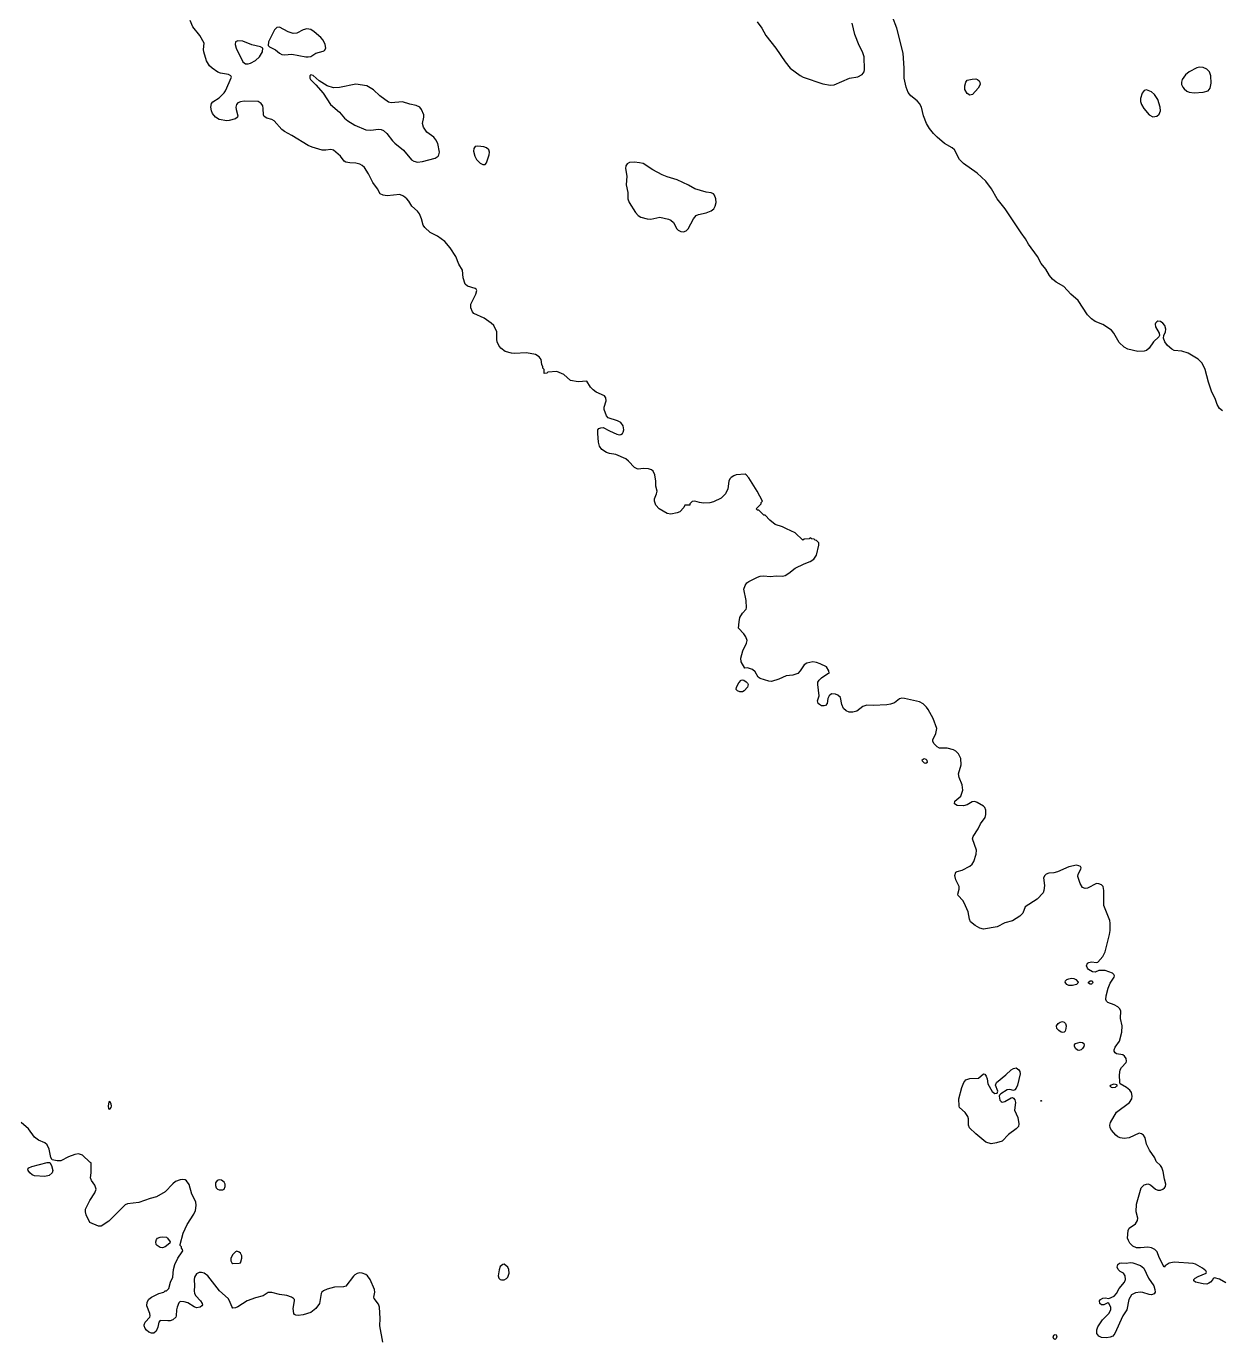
# Model space of a CAD drawing. Extents: x 474277 to 475042, y 254928 to 255625.
# Drawn here: x 474868.4 to 474941.3, y 255167.3 to 255247.6 of the extents above; entities that cross this region are included whole.
import ezdxf

# ---------------------------------------------------------------- set-up
doc = ezdxf.new("R2010")
doc.units = 0
doc.header["$MEASUREMENT"] = 0
doc.layers.add('BaseMapV2_DTM_export_MonNov09090547073261 — entities', color=1, linetype='CONTINUOUS')

msp = doc.modelspace()

# ---------------------------------------------------------------- linework, layer by layer
at = {"layer": 'BaseMapV2_DTM_export_MonNov09090547073261 — entities', "color": 15, "linetype": 'Continuous', "true_color": 0xb7484b}
for points in [[(474941.643, 255170.854, 85.25), (474941.26, 255171.06, 85.25), (474940.953, 255171.158, 85.25), (474940.876, 255171.119, 85.25), (474940.847, 255171.046, 85.25), (474940.707, 255170.892, 85.25), (474940.614, 255170.816, 85.25), (474940.493, 255170.773, 85.25), (474940.263, 255170.782, 85.25), (474939.803, 255170.877, 85.25), (474939.693, 255170.969, 85.25), (474939.703, 255171.046, 85.25), (474939.768, 255171.122, 85.25), (474939.956, 255171.236, 85.25), (474940.458, 255171.429, 85.25), (474940.475, 255171.506, 85.25), (474940.427, 255171.582, 85.25), (474940.225, 255171.736, 85.25), (474939.803, 255171.983, 85.25), (474939.649, 255172.032, 85.25), (474938.499, 255172.099, 85.25), (474938.188, 255172.042, 85.25), (474937.937, 255171.889, 85.25), (474937.886, 255171.808, 85.25), (474937.579, 255172.401, 85.25), (474937.446, 255172.733, 85.25), (474937.305, 255172.886, 85.25), (474937.119, 255172.976, 85.25), (474936.889, 255173.024, 85.25), (474936.429, 255172.975, 85.25), (474936.199, 255172.987, 85.25), (474935.969, 255173.086, 85.25), (474935.79, 255173.269, 85.25), (474935.695, 255173.423, 85.25), (474935.647, 255173.576, 85.25), (474935.678, 255174.036, 85.25), (474935.754, 255174.189, 85.25), (474936.122, 255174.457, 85.25), (474936.25, 255174.649, 85.25), (474936.266, 255174.803, 85.25), (474936.18, 255175.186, 85.25), (474936.191, 255175.646, 85.25), (474936.469, 255176.643, 85.25), (474936.659, 255176.835, 85.25), (474936.889, 255176.9, 85.25), (474937.042, 255176.842, 85.25), (474937.349, 255176.562, 85.25), (474937.502, 255176.505, 85.25), (474937.656, 255176.509, 85.25), (474937.806, 255176.566, 85.25), (474937.899, 255176.643, 85.25), (474937.955, 255176.72, 85.25), (474937.982, 255176.873, 85.25), (474937.898, 255177.18, 85.25), (474937.824, 255177.64, 85.25), (474937.732, 255177.892, 85.25), (474937.656, 255178.012, 85.25), (474937.397, 255178.253, 85.25), (474937.304, 255178.483, 85.25), (474936.983, 255178.943, 85.25), (474936.812, 255179.315, 85.25), (474936.722, 255179.71, 85.25), (474936.618, 255179.863, 85.25), (474936.506, 255179.95, 85.25), (474936.352, 255179.982, 85.25), (474935.739, 255179.708, 85.25), (474935.432, 255179.672, 85.25), (474935.202, 255179.703, 85.25), (474935.049, 255179.771, 85.25), (474934.931, 255179.863, 85.25), (474934.665, 255180.168, 85.25), (474934.586, 255180.323, 85.25), (474934.574, 255180.477, 85.25), (474934.605, 255180.63, 85.25), (474934.972, 255181.263, 85.25), (474935.757, 255181.857, 85.25), (474935.906, 255182.087, 85.25), (474935.933, 255182.24, 85.25), (474935.879, 255182.47, 85.25), (474935.779, 255182.624, 85.25), (474935.59, 255182.777, 85.25), (474935.199, 255183.007, 85.25), (474935.168, 255183.084, 85.25), (474935.159, 255183.544, 85.25), (474935.202, 255183.851, 85.25), (474935.28, 255184.004, 85.25), (474935.557, 255184.311, 85.25), (474935.583, 255184.387, 85.25), (474935.554, 255184.541, 85.25), (474935.452, 255184.694, 85.25), (474935.355, 255184.768, 85.25), (474934.972, 255184.833, 85.25), (474934.895, 255184.893, 85.25), (474934.838, 255185.001, 85.25), (474934.829, 255185.077, 85.25), (474934.887, 255185.231, 85.25), (474935.163, 255185.614, 85.25), (474935.307, 255186.151, 85.25), (474935.315, 255186.534, 85.25), (474935.207, 255186.994, 85.25), (474935.232, 255187.454, 85.25), (474935.149, 255187.608, 85.25), (474935.049, 255187.698, 85.25), (474934.819, 255187.835, 85.25), (474934.435, 255187.961, 85.25), (474934.359, 255188.043, 85.25), (474934.322, 255188.144, 85.25), (474934.332, 255188.374, 85.25), (474934.458, 255188.835, 85.25), (474934.587, 255189.141, 85.25), (474934.827, 255189.525, 85.25), (474934.844, 255189.601, 85.25), (474934.814, 255189.678, 85.25), (474934.725, 255189.755, 85.25), (474934.282, 255189.932, 85.25), (474933.899, 255189.926, 85.25), (474933.669, 255189.813, 85.25), (474933.515, 255189.842, 85.25), (474933.261, 255189.985, 85.25), (474933.196, 255190.061, 85.25), (474933.147, 255190.215, 85.25), (474933.201, 255190.368, 85.25), (474933.285, 255190.421, 85.25), (474933.439, 255190.444, 85.25), (474933.745, 255190.408, 85.25), (474933.822, 255190.433, 85.25), (474934.129, 255190.78, 85.25), (474934.282, 255191.072, 85.25), (474934.553, 255192.132, 85.25), (474934.586, 255192.362, 85.25), (474934.59, 255192.822, 85.25), (474934.557, 255192.975, 85.25), (474934.199, 255193.895, 85.25), (474934.193, 255194.815, 85.25), (474934.165, 255195.045, 85.25), (474934.052, 255195.166, 85.25), (474933.899, 255195.228, 85.25), (474933.745, 255195.247, 85.25), (474933.209, 255194.961, 85.25), (474933.055, 255194.942, 85.25), (474932.902, 255194.997, 85.25), (474932.749, 255195.235, 85.25), (474932.604, 255195.659, 85.25), (474932.621, 255195.812, 85.25), (474932.798, 255196.119, 85.25), (474932.812, 255196.195, 85.25), (474932.777, 255196.272, 85.25), (474932.672, 255196.327, 85.25), (474932.518, 255196.35, 85.25), (474932.058, 255196.257, 85.25), (474931.368, 255195.941, 85.25), (474931.138, 255195.883, 85.25), (474930.832, 255195.866, 85.25), (474930.678, 255195.812, 85.25), (474930.585, 255195.735, 85.25), (474930.521, 255195.582, 85.25), (474930.576, 255195.122, 85.25), (474930.54, 255194.815, 85.25), (474930.49, 255194.662, 85.25), (474930.134, 255194.279, 85.25), (474929.401, 255193.818, 85.25), (474929.248, 255193.435, 85.25), (474929.068, 255193.239, 85.25), (474928.608, 255192.963, 85.25), (474928.148, 255192.838, 85.25), (474927.683, 255192.592, 85.25), (474926.844, 255192.451, 85.25), (474926.614, 255192.512, 85.25), (474926.33, 255192.668, 85.25), (474926.047, 255192.898, 85.25), (474925.983, 255193.052, 85.25), (474925.901, 255193.512, 85.25), (474925.671, 255194.048, 85.25), (474925.574, 255194.202, 85.25), (474925.299, 255194.509, 85.25), (474925.285, 255194.585, 85.25), (474925.36, 255194.892, 85.25), (474925.363, 255195.045, 85.25), (474925.158, 255195.458, 85.25), (474925.093, 255195.735, 85.25), (474925.158, 255195.924, 85.25), (474925.234, 255195.974, 85.25), (474925.541, 255196.053, 85.25), (474926.001, 255196.296, 85.25), (474926.154, 255196.425, 85.25), (474926.257, 255196.579, 85.25), (474926.396, 255197.039, 85.25), (474926.411, 255197.269, 85.25), (474926.164, 255197.959, 85.25), (474926.224, 255198.112, 85.25), (474926.51, 255198.572, 85.25), (474926.664, 255198.879, 85.25), (474926.94, 255199.262, 85.25), (474926.998, 255199.457, 85.25), (474926.992, 255199.723, 85.25), (474926.924, 255199.876, 85.25), (474926.844, 255199.955, 85.25), (474926.461, 255200.193, 85.25), (474926.308, 255200.254, 85.25), (474926.154, 255200.23, 85.25), (474925.848, 255200.035, 85.25), (474925.618, 255199.978, 85.25), (474925.234, 255199.998, 85.25), (474925.084, 255200.106, 85.25), (474925.089, 255200.259, 85.25), (474925.464, 255200.575, 85.25), (474925.574, 255200.949, 85.25), (474925.546, 255201.256, 85.25), (474925.362, 255201.716, 85.25), (474925.312, 255201.946, 85.25), (474925.482, 255202.483, 85.25), (474925.458, 255202.866, 85.25), (474925.311, 255203.157, 85.25), (474925.158, 255203.312, 85.25), (474925.017, 255203.403, 85.25), (474924.621, 255203.503, 85.25), (474924.161, 255203.512, 85.25), (474924.007, 255203.586, 85.25), (474923.817, 255203.786, 85.25), (474923.747, 255203.94, 85.25), (474923.75, 255204.016, 85.25), (474923.939, 255204.4, 85.25), (474923.995, 255204.706, 85.25), (474923.77, 255205.32, 85.25), (474923.473, 255205.857, 85.25), (474923.358, 255206.01, 85.25), (474923.164, 255206.203, 85.25), (474922.934, 255206.342, 85.25), (474922.014, 255206.548, 85.25), (474921.86, 255206.556, 85.25), (474921.707, 255206.511, 85.25), (474921.4, 255206.283, 85.25), (474921.17, 255206.186, 85.25), (474920.94, 255206.142, 85.25), (474920.097, 255206.108, 85.25), (474919.714, 255206.139, 85.25), (474919.484, 255206.049, 85.25), (474919.1, 255205.759, 85.25), (474918.87, 255205.698, 85.25), (474918.64, 255205.712, 85.25), (474918.461, 255205.78, 85.25), (474918.296, 255205.933, 85.25), (474918.181, 255206.163, 85.25), (474918.103, 255206.594, 85.25), (474917.95, 255206.746, 85.25), (474917.797, 255206.812, 85.25), (474917.567, 255206.833, 85.25), (474917.423, 255206.7, 85.25), (474917.345, 255206.547, 85.25), (474917.305, 255206.24, 85.25), (474917.183, 255206.116, 85.25), (474917.107, 255206.081, 85.25), (474916.953, 255206.082, 85.25), (474916.817, 255206.163, 85.25), (474916.755, 255206.24, 85.25), (474916.695, 255206.393, 85.25), (474916.796, 255206.7, 85.25), (474916.719, 255207.39, 85.25), (474916.734, 255207.543, 85.25), (474916.8, 255207.655, 85.25), (474916.953, 255207.794, 85.25), (474917.337, 255208.057, 85.25), (474917.41, 255208.08, 85.25), (474917.394, 255208.234, 85.25), (474917.249, 255208.464, 85.25), (474916.877, 255208.663, 85.25), (474916.646, 255208.74, 85.25), (474916.416, 255208.77, 85.25), (474916.043, 255208.694, 85.25), (474915.88, 255208.59, 85.25), (474915.65, 255208.223, 85.25), (474915.496, 255208.069, 85.25), (474915.19, 255207.965, 85.25), (474914.795, 255207.927, 85.25), (474914.346, 255207.715, 85.25), (474913.886, 255207.585, 85.25), (474913.733, 255207.596, 85.25), (474913.196, 255207.763, 85.25), (474913.087, 255207.85, 85.25), (474912.889, 255208.173, 85.25), (474912.736, 255208.301, 85.25), (474912.429, 255208.409, 85.25), (474912.272, 255208.387, 85.25), (474912.044, 255208.77, 85.25), (474912.02, 255209, 85.25), (474912.15, 255209.46, 85.25), (474912.372, 255209.92, 85.25), (474912.408, 255210.074, 85.25), (474912.325, 255210.304, 85.25), (474912.199, 255210.493, 85.25), (474911.888, 255210.841, 85.25), (474911.914, 255211.224, 85.25), (474911.969, 255211.48, 85.25), (474912.121, 255211.761, 85.25), (474912.348, 255211.991, 85.25), (474912.365, 255212.067, 85.25), (474912.354, 255212.527, 85.25), (474912.212, 255213.218, 85.25), (474912.285, 255213.448, 85.25), (474912.397, 255213.601, 85.25), (474912.506, 255213.687, 85.25), (474913.043, 255213.96, 85.25), (474913.196, 255214.011, 85.25), (474913.426, 255214.028, 85.25), (474913.809, 255213.992, 85.25), (474914.193, 255214.036, 85.25), (474914.576, 255214.011, 85.25), (474914.73, 255214.045, 85.25), (474914.96, 255214.187, 85.25), (474915.343, 255214.5, 85.25), (474915.88, 255214.767, 85.25), (474916.263, 255214.914, 85.25), (474916.471, 255215.058, 85.25), (474916.653, 255215.288, 85.25), (474916.789, 255215.901, 85.25), (474916.792, 255216.055, 85.25), (474916.646, 255216.2, 85.25), (474916.57, 255216.205, 85.25), (474916.493, 255216.28, 85.25), (474916.332, 255216.285, 85.25), (474916.263, 255216.353, 85.25), (474916.194, 255216.285, 85.25), (474915.88, 255216.277, 85.25), (474915.803, 255216.206, 85.25), (474915.339, 255216.668, 85.25), (474914.806, 255216.896, 85.25), (474914.576, 255217.032, 85.25), (474914.116, 255217.174, 85.25), (474913.79, 255217.435, 85.25), (474913.503, 255217.733, 85.25), (474913.426, 255217.738, 85.25), (474913.119, 255218.044, 85.25), (474913.038, 255218.048, 85.25), (474912.966, 255218.133, 85.25), (474913.265, 255218.432, 85.25), (474913.27, 255218.508, 85.25), (474913.345, 255218.585, 85.25), (474913.014, 255219.198, 85.25), (474912.506, 255220.008, 85.25), (474912.353, 255220.211, 85.25), (474912.276, 255220.244, 85.25), (474911.739, 255220.208, 85.25), (474911.586, 255220.149, 85.25), (474911.427, 255220.042, 85.25), (474911.354, 255219.965, 85.25), (474911.279, 255219.813, 85.25), (474911.22, 255219.352, 85.25), (474911.091, 255219.045, 85.25), (474910.819, 255218.772, 85.25), (474910.359, 255218.552, 85.25), (474910.129, 255218.49, 85.25), (474909.746, 255218.479, 85.25), (474909.495, 255218.508, 85.25), (474909.209, 255218.584, 85.25), (474909.056, 255218.58, 85.25), (474908.91, 255218.432, 85.25), (474908.902, 255218.35, 85.25), (474908.595, 255218.347, 85.25), (474908.538, 255218.201, 85.25), (474908.289, 255217.946, 85.25), (474908.135, 255217.876, 85.25), (474907.752, 255217.8, 85.25), (474907.522, 255217.832, 85.25), (474907.033, 255218.125, 85.25), (474906.826, 255218.355, 85.25), (474906.738, 255218.585, 85.25), (474906.75, 255218.738, 85.25), (474906.877, 255219.045, 85.25), (474906.901, 255219.198, 85.25), (474906.832, 255219.505, 85.25), (474906.826, 255219.812, 85.25), (474906.762, 255220.195, 85.25), (474906.669, 255220.425, 85.25), (474906.571, 255220.502, 85.25), (474906.372, 255220.559, 85.25), (474906.065, 255220.586, 85.25), (474905.758, 255220.544, 85.25), (474905.682, 255220.559, 85.25), (474905.528, 255220.655, 85.25), (474905.161, 255221.039, 85.25), (474904.992, 255221.172, 85.25), (474904.378, 255221.437, 85.25), (474903.995, 255221.508, 85.25), (474903.82, 255221.575, 85.25), (474903.535, 255221.749, 85.25), (474903.382, 255221.959, 85.25), (474903.315, 255222.189, 85.25), (474903.274, 255222.725, 85.25), (474903.294, 255222.955, 85.25), (474903.352, 255223.032, 85.25), (474903.458, 255223.076, 85.25), (474903.612, 255223.086, 85.25), (474904.002, 255222.879, 85.25), (474904.455, 255222.681, 85.25), (474904.608, 255222.645, 85.25), (474904.685, 255222.656, 85.25), (474904.784, 255222.725, 85.25), (474904.838, 255222.809, 85.25), (474904.873, 255222.955, 85.25), (474904.834, 255223.185, 85.25), (474904.685, 255223.388, 85.25), (474904.477, 255223.492, 85.25), (474903.918, 255223.679, 85.25), (474903.809, 255223.799, 85.25), (474903.67, 255224.182, 85.25), (474903.68, 255224.336, 85.25), (474903.784, 255224.719, 85.25), (474903.765, 255224.897, 85.25), (474903.689, 255225.026, 85.25), (474903.19, 255225.256, 85.25), (474902.998, 255225.396, 85.25), (474902.843, 255225.562, 85.25), (474902.615, 255225.927, 85.25), (474902.078, 255225.884, 85.25), (474901.618, 255225.96, 85.25), (474901.202, 255226.329, 85.25), (474900.775, 255226.505, 85.25), (474900.238, 255226.475, 85.25), (474900.161, 255226.403, 85.25), (474900.008, 255226.401, 85.25), (474900.003, 255226.636, 85.25), (474899.931, 255226.708, 85.25), (474899.928, 255226.789, 85.25), (474899.853, 255226.943, 85.25), (474899.812, 255227.249, 85.25), (474899.698, 255227.403, 85.25), (474899.469, 255227.556, 85.25), (474898.934, 255227.653, 85.25), (474898.168, 255227.621, 85.25), (474898.014, 255227.639, 85.25), (474897.631, 255227.729, 85.25), (474897.352, 255227.939, 85.25), (474897.232, 255228.093, 85.25), (474897.136, 255228.323, 85.25), (474897.11, 255228.476, 85.25), (474897.111, 255228.936, 85.25), (474896.923, 255229.32, 85.25), (474896.775, 255229.473, 85.25), (474896.344, 255229.78, 85.25), (474895.714, 255230.066, 85.25), (474895.619, 255230.163, 85.25), (474895.532, 255230.393, 85.25), (474895.522, 255230.623, 85.25), (474895.825, 255231.236, 85.25), (474895.89, 255231.466, 85.25), (474895.857, 255231.543, 85.25), (474895.791, 255231.59, 85.25), (474895.331, 255231.726, 85.25), (474895.174, 255231.85, 85.25), (474895.048, 255232.233, 85.25), (474895.022, 255232.693, 85.25), (474894.795, 255233.077, 85.25), (474894.615, 255233.537, 85.25), (474894.263, 255234.073, 85.25), (474893.93, 255234.457, 85.25), (474893.49, 255234.781, 85.25), (474893.048, 255234.994, 85.25), (474892.724, 255235.306, 85.25), (474892.622, 255235.454, 85.25), (474892.518, 255235.837, 85.25), (474892.389, 255236.144, 85.25), (474892.27, 255236.297, 85.25), (474891.913, 255236.604, 85.25), (474891.744, 255236.91, 85.25), (474891.619, 255237.064, 85.25), (474891.42, 255237.22, 85.25), (474891.19, 255237.322, 85.25), (474890.423, 255237.253, 85.25), (474890.171, 255237.294, 85.25), (474889.991, 255237.371, 85.25), (474889.818, 255237.677, 85.25), (474889.534, 255238.061, 85.25), (474889.268, 255238.597, 85.25), (474889.021, 255238.981, 85.25), (474888.89, 255239.106, 85.25), (474888.736, 255239.178, 85.25), (474888.506, 255239.232, 85.25), (474888.123, 255239.25, 85.25), (474887.893, 255239.3, 85.25), (474887.786, 255239.364, 85.25), (474887.554, 255239.671, 85.25), (474887.126, 255240.037, 85.25), (474886.973, 255240.069, 85.25), (474886.666, 255240.028, 85.25), (474886.436, 255240.036, 85.25), (474885.823, 255240.206, 85.25), (474885.593, 255240.312, 85.25), (474884.596, 255240.928, 85.25), (474884.136, 255241.163, 85.25), (474883.982, 255241.292, 85.25), (474883.506, 255241.818, 85.25), (474883.369, 255241.903, 85.25), (474883.062, 255241.985, 85.25), (474882.909, 255242.094, 85.25), (474882.865, 255242.201, 85.25), (474882.846, 255242.585, 85.25), (474882.809, 255242.738, 85.25), (474882.71, 255242.891, 85.25), (474882.526, 255243.008, 85.25), (474881.682, 255243.025, 85.25), (474881.452, 255242.989, 85.25), (474881.299, 255242.916, 85.25), (474881.217, 255242.815, 85.25), (474881.178, 255242.661, 85.25), (474881.187, 255242.508, 85.25), (474881.283, 255242.124, 85.25), (474881.272, 255242.048, 85.25), (474881.145, 255241.951, 85.25), (474880.762, 255241.835, 85.25), (474880.609, 255241.82, 85.25), (474880.149, 255241.911, 85.25), (474879.919, 255242.05, 85.25), (474879.745, 255242.278, 85.25), (474879.675, 255242.431, 85.25), (474879.647, 255242.661, 85.25), (474879.689, 255242.876, 85.25), (474879.765, 255242.984, 85.25), (474880.149, 255243.232, 85.25), (474880.455, 255243.535, 85.25), (474880.535, 255243.658, 85.25), (474880.898, 255244.501, 85.25), (474880.871, 255244.578, 85.25), (474880.73, 255244.655, 85.25), (474880.225, 255244.742, 85.25), (474880.072, 255244.805, 85.25), (474879.72, 255245.038, 85.25), (474879.557, 255245.192, 85.25), (474879.367, 255245.498, 85.25), (474879.217, 255246.035, 85.25), (474879.199, 255246.188, 85.25), (474879.236, 255246.572, 85.25), (474878.976, 255247.032, 85.25), (474878.544, 255247.568, 85.25), (474878.385, 255247.947, 85.25)], [(474885.746, 255245.756, 85.25), (474886.053, 255245.948, 85.25), (474886.513, 255246.071, 85.25), (474886.589, 255246.116, 85.25), (474886.662, 255246.265, 85.25), (474886.627, 255246.495, 85.25), (474886.513, 255246.745, 85.25), (474886.359, 255246.917, 85.25), (474885.958, 255247.262, 85.25), (474885.746, 255247.394, 85.25), (474885.516, 255247.438, 85.25), (474885.286, 255247.389, 85.25), (474884.903, 255247.183, 85.25), (474884.673, 255247.153, 85.25), (474884.362, 255247.262, 85.25), (474883.829, 255247.554, 85.25), (474883.676, 255247.521, 85.25), (474883.522, 255247.383, 85.25), (474883.165, 255246.648, 85.25), (474883.143, 255246.418, 85.25), (474883.22, 255246.342, 85.25), (474883.599, 255246.154, 85.25), (474883.829, 255245.968, 85.25), (474883.988, 255245.882, 85.25), (474884.136, 255245.858, 85.25), (474884.596, 255245.895, 85.25), (474885.439, 255245.744, 85.25), (474885.593, 255245.73, 85.25), (474885.746, 255245.756, 85.25)], [(474913.017, 255247.875, 85.25), (474913.313, 255247.492, 85.25), (474913.551, 255247.032, 85.25), (474914.157, 255246.265, 85.25), (474914.73, 255245.432, 85.25), (474915.036, 255245.048, 85.25), (474915.65, 255244.59, 85.25), (474915.82, 255244.501, 85.25), (474917.03, 255244.091, 85.25), (474917.49, 255244.004, 85.25), (474917.72, 255244.023, 85.25)], [(474917.72, 255244.023, 85.25), (474918.661, 255244.425, 85.25), (474919.177, 255244.516, 85.25), (474919.441, 255244.655, 85.25), (474919.546, 255244.808, 85.25), (474919.577, 255244.961, 85.25), (474919.55, 255245.728, 85.25), (474919.457, 255246.035, 85.25), (474919.247, 255246.418, 85.25), (474918.986, 255247.108, 85.25), (474918.822, 255247.799, 85.25)], [(474941.442, 255224.106, 85.5), (474941.26, 255224.254, 85.5), (474941.119, 255224.489, 85.5), (474940.99, 255224.872, 85.5), (474940.802, 255225.256, 85.5), (474940.595, 255225.869, 85.5), (474940.388, 255226.636, 85.5), (474940.21, 255227.019, 85.5), (474939.956, 255227.267, 85.5), (474939.343, 255227.636, 85.5), (474938.959, 255227.748, 85.5), (474938.499, 255227.801, 85.5), (474938.346, 255227.876, 85.5), (474938.092, 255228.093, 85.5), (474937.925, 255228.323, 85.5), (474937.84, 255228.553, 85.5), (474937.857, 255228.706, 85.5), (474937.959, 255228.936, 85.5), (474937.982, 255229.09, 85.5), (474937.929, 255229.32, 85.5), (474937.809, 255229.474, 85.5), (474937.656, 255229.563, 85.5), (474937.502, 255229.582, 85.5), (474937.426, 255229.553, 85.5), (474937.363, 255229.473, 85.5), (474937.341, 255229.396, 85.5), (474937.363, 255229.243, 85.5), (474937.578, 255228.859, 85.5), (474937.607, 255228.706, 85.5), (474937.565, 255228.629, 85.5), (474937.232, 255228.323, 85.5), (474936.966, 255227.945, 85.5), (474936.812, 255227.798, 85.5), (474936.659, 255227.746, 85.5), (474936.276, 255227.738, 85.5), (474935.662, 255227.876, 85.5), (474935.432, 255228.001, 85.5), (474935.125, 255228.278, 85.5), (474934.813, 255228.859, 85.5), (474934.665, 255229.045, 85.5), (474934.129, 255229.388, 85.5), (474933.669, 255229.566, 85.5), (474933.439, 255229.737, 85.5), (474933.209, 255229.967, 85.5), (474932.624, 255230.853, 85.5), (474932.174, 255231.236, 85.5), (474931.756, 255231.696, 85.5), (474931.292, 255231.964, 85.5), (474931.057, 255232.157, 85.5), (474930.876, 255232.387, 85.5), (474930.656, 255232.77, 85.5), (474930.372, 255233.118, 85.5), (474930.15, 255233.537, 85.5), (474929.605, 255234.282, 85.5), (474929.42, 255234.61, 85.5), (474929.145, 255234.976, 85.5), (474928.165, 255236.45, 85.5), (474927.688, 255237.064, 85.5), (474927.333, 255237.677, 85.5), (474926.998, 255238.149, 85.5), (474926.461, 255238.625, 85.5), (474925.618, 255239.213, 85.5), (474925.388, 255239.472, 85.5), (474925.064, 255240.054, 85.5), (474924.928, 255240.175, 85.5), (474924.467, 255240.45, 85.5), (474924.007, 255240.824, 85.5), (474923.782, 255241.051, 85.5), (474923.538, 255241.358, 85.5), (474923.357, 255241.664, 85.5), (474923.183, 255242.124, 85.5), (474923.055, 255242.661, 85.5), (474922.943, 255242.891, 85.5), (474922.792, 255243.045, 85.5), (474922.397, 255243.344, 85.5), (474922.244, 255243.558, 85.5), (474922.122, 255243.888, 85.5), (474921.997, 255244.425, 85.5), (474922.003, 255245.038, 85.5), (474921.935, 255245.958, 85.5), (474921.553, 255247.492, 85.5), (474921.279, 255248.182, 85.5)], [(474882.066, 255245.337, 85.25), (474882.372, 255245.5, 85.25), (474882.623, 255245.728, 85.25), (474882.798, 255246.035, 85.25), (474882.824, 255246.265, 85.25), (474882.676, 255246.342, 85.25), (474882.142, 255246.458, 85.25), (474881.605, 255246.691, 85.25), (474881.299, 255246.704, 85.25), (474881.145, 255246.653, 85.25), (474881.128, 255246.495, 85.25), (474881.19, 255246.265, 85.25), (474881.605, 255245.42, 85.25), (474881.759, 255245.31, 85.25), (474881.912, 255245.299, 85.25), (474882.066, 255245.337, 85.25)], [(474892.57, 255239.343, 85.25), (474893.337, 255239.54, 85.25), (474893.524, 255239.671, 85.25), (474893.574, 255239.748, 85.25), (474893.606, 255239.901, 85.25), (474893.51, 255240.438, 85.25), (474893.391, 255240.668, 85.25), (474893.26, 255240.827, 85.25), (474892.834, 255241.128, 85.25), (474892.634, 255241.434, 85.25), (474892.579, 255241.664, 85.25), (474892.658, 255242.048, 85.25), (474892.646, 255242.201, 85.25), (474892.515, 255242.508, 85.25), (474892.402, 255242.661, 85.25), (474892.187, 255242.767, 85.25), (474891.803, 255242.837, 85.25), (474891.343, 255242.978, 85.25), (474890.653, 255242.934, 85.25), (474890.5, 255242.958, 85.25), (474889.966, 255243.351, 85.25), (474889.58, 255243.725, 85.25), (474889.167, 255243.965, 85.25), (474888.506, 255244.06, 85.25), (474887.51, 255243.852, 85.25), (474887.126, 255243.834, 85.25), (474886.74, 255243.965, 85.25), (474886.266, 255244.271, 85.25), (474885.899, 255244.601, 85.25), (474885.746, 255244.639, 85.25), (474885.688, 255244.578, 85.25), (474885.687, 255244.425, 85.25), (474885.724, 255244.348, 85.25), (474886.053, 255244.03, 85.25), (474886.513, 255243.512, 85.25), (474886.959, 255242.815, 85.25), (474887.51, 255242.355, 85.25), (474887.816, 255241.994, 85.25), (474888.014, 255241.818, 85.25), (474888.43, 255241.559, 85.25), (474889.12, 255241.273, 85.25), (474889.426, 255241.25, 85.25), (474889.887, 255241.316, 85.25), (474890.04, 255241.292, 85.25), (474890.193, 255241.226, 85.25), (474890.396, 255241.051, 85.25), (474890.73, 255240.609, 85.25), (474890.883, 255240.451, 85.25), (474891.42, 255240.036, 85.25), (474891.909, 255239.441, 85.25), (474892.047, 255239.364, 85.25), (474892.263, 255239.301, 85.25), (474892.57, 255239.343, 85.25)], [(474926.172, 255243.428, 85.75), (474926.001, 255243.393, 85.75), (474925.848, 255243.494, 85.75), (474925.715, 255243.735, 85.75), (474925.699, 255243.965, 85.75), (474925.771, 255244.192, 85.75), (474925.848, 255244.301, 85.75), (474926.154, 255244.377, 85.75), (474926.384, 255244.384, 85.75), (474926.483, 255244.348, 85.75), (474926.571, 255244.271, 85.75), (474926.615, 255244.195, 85.75), (474926.632, 255244.041, 85.75), (474926.522, 255243.811, 85.75), (474926.172, 255243.428, 85.75)], [(474940.263, 255243.573, 85.5), (474940.566, 255243.658, 85.5), (474940.687, 255243.811, 85.5), (474940.761, 255244.118, 85.5), (474940.728, 255244.578, 85.5), (474940.645, 255244.808, 85.5), (474940.493, 255244.978, 85.5), (474940.263, 255245.089, 85.5), (474940.033, 255245.113, 85.5), (474939.879, 255245.062, 85.5), (474939.419, 255244.81, 85.5), (474939.189, 255244.637, 85.5), (474938.975, 255244.348, 85.5), (474938.936, 255244.195, 85.5), (474938.946, 255244.041, 85.5), (474939.016, 255243.888, 85.5), (474939.113, 255243.774, 85.5), (474939.266, 255243.647, 85.5), (474939.419, 255243.57, 85.5), (474939.726, 255243.525, 85.5), (474940.263, 255243.573, 85.5)], [(474937.426, 255242.108, 85.5), (474937.579, 255242.224, 85.5), (474937.664, 255242.431, 85.5), (474937.646, 255242.661, 85.5), (474937.502, 255243.121, 85.5), (474937.294, 255243.428, 85.5), (474937.119, 255243.593, 85.5), (474936.812, 255243.721, 85.5), (474936.659, 255243.684, 85.5), (474936.535, 255243.505, 85.5), (474936.433, 255243.198, 85.5), (474936.429, 255243.004, 85.5), (474936.492, 255242.815, 85.5), (474936.634, 255242.585, 85.5), (474936.966, 255242.188, 85.5), (474937.196, 255242.077, 85.5), (474937.426, 255242.108, 85.5)], [(474896.404, 255239.163, 85.25), (474896.481, 255239.254, 85.25), (474896.643, 255239.748, 85.25), (474896.672, 255239.901, 85.25), (474896.63, 255240.054, 85.25), (474896.481, 255240.175, 85.25), (474896.327, 255240.232, 85.25), (474895.944, 255240.284, 85.25), (474895.791, 255240.253, 85.25), (474895.699, 255240.131, 85.25), (474895.69, 255239.978, 85.25), (474895.768, 255239.671, 85.25), (474895.867, 255239.461, 85.25), (474896.097, 255239.237, 85.25), (474896.251, 255239.165, 85.25), (474896.404, 255239.163, 85.25)], [(474908.519, 255235.051, 85.25), (474908.672, 255235.108, 85.25), (474908.802, 255235.224, 85.25), (474909.124, 255235.837, 85.25), (474909.286, 255236.033, 85.25), (474909.439, 255236.113, 85.25), (474909.899, 255236.209, 85.25), (474910.206, 255236.337, 85.25), (474910.364, 255236.45, 85.25), (474910.462, 255236.604, 85.25), (474910.513, 255236.834, 85.25), (474910.502, 255237.064, 85.25), (474910.417, 255237.294, 85.25), (474910.343, 255237.371, 85.25), (474910.206, 255237.432, 85.25), (474909.899, 255237.476, 85.25), (474909.209, 255237.662, 85.25), (474908.826, 255237.89, 85.25), (474908.135, 255238.221, 85.25), (474907.522, 255238.405, 85.25), (474907.215, 255238.533, 85.25), (474906.65, 255238.827, 85.25), (474906.055, 255239.211, 85.25), (474905.835, 255239.269, 85.25), (474905.528, 255239.291, 85.25), (474905.222, 255239.271, 85.25), (474905.068, 255239.205, 85.25), (474904.992, 255239.073, 85.25), (474904.971, 255238.904, 85.25), (474905.052, 255238.444, 85.25), (474905.014, 255237.907, 85.25), (474905.126, 255237.447, 85.25), (474905.109, 255237.064, 85.25), (474905.205, 255236.834, 85.25), (474905.585, 255236.22, 85.25), (474905.758, 255236.041, 85.25), (474905.912, 255235.944, 85.25), (474906.295, 255235.844, 85.25), (474906.525, 255235.822, 85.25), (474907.062, 255235.931, 85.25), (474907.599, 255235.822, 85.25), (474907.752, 255235.747, 85.25), (474907.916, 255235.607, 85.25), (474908.113, 255235.224, 85.25), (474908.187, 255235.147, 85.25), (474908.365, 255235.057, 85.25), (474908.519, 255235.051, 85.25)], [(474912.233, 255207.007, 85.25), (474912.123, 255206.948, 85.25), (474911.969, 255206.944, 85.25), (474911.819, 255207.007, 85.25), (474911.739, 255207.083, 85.25), (474911.758, 255207.237, 85.25), (474911.893, 255207.492, 85.25), (474912.046, 255207.652, 85.25), (474912.123, 255207.683, 85.25), (474912.199, 255207.665, 85.25), (474912.353, 255207.559, 85.25), (474912.429, 255207.481, 85.25), (474912.46, 255207.39, 85.25), (474912.435, 255207.237, 85.25), (474912.233, 255207.007, 85.25)], [(474923.414, 255202.636, 85.25), (474923.317, 255202.576, 85.25), (474923.241, 255202.596, 85.25), (474923.116, 255202.713, 85.25), (474923.107, 255202.79, 85.25), (474923.224, 255202.866, 85.25), (474923.317, 255202.843, 85.25), (474923.394, 255202.767, 85.25), (474923.414, 255202.636, 85.25)], [(474932.521, 255189.065, 85.25), (474932.288, 255189.005, 85.25), (474932.058, 255189.008, 85.25), (474931.936, 255189.065, 85.25), (474931.867, 255189.141, 85.25), (474931.843, 255189.218, 85.25), (474931.86, 255189.295, 85.25), (474931.932, 255189.371, 85.25), (474932.058, 255189.425, 85.25), (474932.212, 255189.453, 85.25), (474932.365, 255189.436, 85.25), (474932.492, 255189.371, 85.25), (474932.623, 255189.218, 85.25), (474932.612, 255189.141, 85.25), (474932.521, 255189.065, 85.25)], [(474933.509, 255189.141, 85.25), (474933.439, 255189.09, 85.25), (474933.362, 255189.08, 85.25), (474933.26, 255189.141, 85.25), (474933.268, 255189.218, 85.25), (474933.362, 255189.287, 85.25), (474933.493, 255189.295, 85.25), (474933.533, 255189.218, 85.25), (474933.509, 255189.141, 85.25)], [(474931.773, 255186.151, 85.25), (474931.675, 255186.131, 85.25), (474931.598, 255186.158, 85.25), (474931.445, 255186.254, 85.25), (474931.322, 255186.381, 85.25), (474931.308, 255186.534, 85.25), (474931.408, 255186.688, 85.25), (474931.522, 255186.777, 85.25), (474931.675, 255186.803, 85.25), (474931.78, 255186.764, 85.25), (474931.851, 255186.688, 85.25), (474931.888, 255186.534, 85.25), (474931.875, 255186.381, 85.25), (474931.828, 255186.215, 85.25), (474931.773, 255186.151, 85.25)], [(474932.809, 255185.077, 85.25), (474932.672, 255185.038, 85.25), (474932.595, 255185.052, 85.25), (474932.457, 255185.154, 85.25), (474932.398, 255185.307, 85.25), (474932.407, 255185.384, 85.25), (474932.463, 255185.461, 85.25), (474932.749, 255185.542, 85.25), (474932.902, 255185.52, 85.25), (474932.979, 255185.461, 85.25), (474932.998, 255185.384, 85.25), (474932.979, 255185.282, 85.25), (474932.902, 255185.154, 85.25), (474932.809, 255185.077, 85.25)], [(474927.644, 255179.403, 85.25), (474927.304, 255179.345, 85.25), (474926.998, 255179.446, 85.25), (474926.377, 255179.94, 85.25), (474925.991, 255180.323, 85.25), (474925.925, 255180.477, 85.25), (474925.922, 255180.86, 85.25), (474925.88, 255181.014, 85.25), (474925.723, 255181.244, 85.25), (474925.385, 255181.55, 85.25), (474925.351, 255181.627, 85.25), (474925.349, 255182.087, 85.25), (474925.524, 255182.777, 85.25), (474925.653, 255183.084, 85.25), (474925.771, 255183.238, 85.25), (474926.001, 255183.321, 85.25), (474926.538, 255183.347, 85.25), (474926.844, 255183.612, 85.25), (474926.921, 255183.598, 85.25), (474927.013, 255183.467, 85.25), (474927.078, 255183.314, 85.25), (474927.11, 255183.007, 85.25), (474927.381, 255182.543, 85.25), (474927.535, 255182.421, 85.25), (474927.688, 255182.427, 85.25), (474927.714, 255182.547, 85.25), (474927.587, 255182.93, 85.25), (474927.634, 255183.084, 85.25), (474928.211, 255183.544, 85.25), (474928.531, 255183.865, 85.25), (474928.685, 255183.945, 85.25), (474928.838, 255183.971, 85.25), (474929, 255183.851, 85.25), (474929.068, 255183.748, 85.25), (474929.093, 255183.621, 85.25), (474928.92, 255182.93, 85.25), (474928.838, 255182.738, 85.25), (474928.761, 255182.632, 85.25), (474928.685, 255182.594, 85.25), (474928.455, 255182.655, 85.25), (474928.301, 255182.639, 85.25), (474927.901, 255182.394, 85.25), (474927.82, 255182.317, 85.25), (474927.808, 255182.24, 85.25), (474927.846, 255182.01, 85.25), (474927.918, 255181.918, 85.25), (474927.995, 255181.89, 85.25), (474928.148, 255181.93, 85.25), (474928.531, 255182.153, 85.25), (474928.608, 255182.161, 85.25), (474928.685, 255182.13, 85.25), (474928.761, 255182.022, 85.25), (474928.798, 255181.857, 85.25), (474928.745, 255181.397, 85.25), (474928.938, 255180.937, 85.25), (474928.996, 255180.553, 85.25), (474928.978, 255180.4, 85.25), (474928.838, 255180.247, 85.25), (474928.378, 255179.903, 85.25), (474927.995, 255179.497, 85.25), (474927.644, 255179.403, 85.25)], [(474934.888, 255182.777, 85.25), (474934.742, 255182.749, 85.25), (474934.665, 255182.774, 85.25), (474934.592, 255182.854, 85.25), (474934.614, 255182.93, 85.25), (474934.819, 255182.996, 85.25), (474934.972, 255182.956, 85.25), (474935.004, 255182.93, 85.25), (474934.975, 255182.854, 85.25), (474934.888, 255182.777, 85.25)], [(474873.478, 255181.464, 85), (474873.554, 255181.551, 85), (474873.567, 255181.627, 85), (474873.554, 255181.77, 85), (474873.478, 255181.922, 85), (474873.401, 255181.892, 85), (474873.376, 255181.627, 85), (474873.392, 255181.474, 85), (474873.478, 255181.464, 85)], [(474930.386, 255181.934, 85.25), (474930.355, 255181.934, 85.25), (474930.372, 255182.013, 85.25), (474930.379, 255182.01, 85.25), (474930.386, 255181.934, 85.25)], [(474890.143, 255167.212, 85), (474889.968, 255168.209, 85), (474889.977, 255168.669, 85), (474889.941, 255169.359, 85), (474889.887, 255169.534, 85), (474889.624, 255169.895, 85), (474889.609, 255169.972, 85), (474889.66, 255170.279, 85), (474889.645, 255170.432, 85), (474889.383, 255171.046, 85), (474889.222, 255171.276, 85), (474889.113, 255171.352, 85), (474888.89, 255171.444, 85), (474888.736, 255171.462, 85), (474888.583, 255171.426, 85), (474888.43, 255171.338, 85), (474888.353, 255171.258, 85), (474887.893, 255170.648, 85), (474887.74, 255170.604, 85), (474887.203, 255170.589, 85), (474886.743, 255170.455, 85), (474886.515, 255170.356, 85), (474886.416, 255170.279, 85), (474886.382, 255170.202, 85), (474886.284, 255169.589, 85), (474886.053, 255169.271, 85), (474885.746, 255169.041, 85), (474885.286, 255168.887, 85), (474884.979, 255168.846, 85), (474884.826, 255168.867, 85), (474884.749, 255168.914, 85), (474884.715, 255168.975, 85), (474884.677, 255169.282, 85), (474884.751, 255169.742, 85), (474884.743, 255169.819, 85), (474884.688, 255169.895, 85), (474884.572, 255169.972, 85), (474884.289, 255170.081, 85), (474883.829, 255170.134, 85), (474883.369, 255170.258, 85), (474883.139, 255170.252, 85), (474882.832, 255170.044, 85), (474882.372, 255169.937, 85), (474881.853, 255169.742, 85), (474881.299, 255169.378, 85), (474881.145, 255169.315, 85), (474880.992, 255169.305, 85), (474880.915, 255169.407, 85), (474880.788, 255169.742, 85), (474880.696, 255169.895, 85), (474880.177, 255170.356, 85), (474879.459, 255171.267, 85), (474879.229, 255171.434, 85), (474879.075, 255171.477, 85), (474878.922, 255171.476, 85), (474878.768, 255171.396, 85), (474878.639, 255171.199, 85), (474878.615, 255171.046, 85), (474878.638, 255170.662, 85), (474878.62, 255170.356, 85), (474878.651, 255170.202, 85), (474878.732, 255170.049, 85), (474879.015, 255169.742, 85), (474879.115, 255169.589, 85), (474879.129, 255169.512, 85), (474879.1, 255169.435, 85), (474878.998, 255169.352, 85), (474878.768, 255169.326, 85), (474878.615, 255169.372, 85), (474878.232, 255169.619, 85), (474878.002, 255169.683, 85), (474877.772, 255169.707, 85), (474877.695, 255169.627, 85), (474877.588, 255169.359, 85), (474877.552, 255169.205, 85), (474877.532, 255168.822, 85), (474877.5, 255168.745, 85), (474877.31, 255168.592, 85), (474877.158, 255168.529, 85), (474877.005, 255168.515, 85), (474876.545, 255168.55, 85), (474876.468, 255168.449, 85), (474876.408, 255168.132, 85), (474876.305, 255167.902, 85), (474876.161, 255167.773, 85), (474876.008, 255167.774, 85), (474875.855, 255167.837, 85), (474875.701, 255167.959, 85), (474875.629, 255168.055, 85), (474875.574, 255168.209, 85), (474875.574, 255168.285, 85), (474875.636, 255168.439, 85), (474875.918, 255168.745, 85), (474875.942, 255168.822, 85), (474875.91, 255168.975, 85), (474875.724, 255169.435, 85), (474875.753, 255169.665, 85), (474875.855, 255169.847, 85), (474876.008, 255169.976, 85), (474876.468, 255170.191, 85), (474876.767, 255170.279, 85), (474876.852, 255170.36, 85), (474876.928, 255170.364, 85), (474877.074, 255170.509, 85), (474877.168, 255170.892, 85), (474877.318, 255171.199, 85), (474877.36, 255171.659, 85), (474877.441, 255171.966, 85), (474877.618, 255172.362, 85), (474877.899, 255172.733, 85), (474877.921, 255172.809, 85), (474877.917, 255172.886, 85), (474877.848, 255172.955, 85), (474877.84, 255173.039, 85), (474877.767, 255173.116, 85), (474877.764, 255173.193, 85), (474877.954, 255173.883, 85), (474878.195, 255174.419, 85), (474878.594, 255175.033, 85), (474878.701, 255175.263, 85), (474878.753, 255175.57, 85), (474878.723, 255175.8, 85), (474878.479, 255176.26, 85), (474878.308, 255176.849, 85), (474878.155, 255177.067, 85), (474878.078, 255177.128, 85), (474877.925, 255177.162, 85), (474877.772, 255177.144, 85), (474877.48, 255177.026, 85), (474877.312, 255176.892, 85), (474876.848, 255176.413, 85), (474876.323, 255176.106, 85), (474875.931, 255176.001, 85), (474875.241, 255175.748, 85), (474874.551, 255175.675, 85), (474874.398, 255175.613, 85), (474873.401, 255174.603, 85), (474872.941, 255174.304, 85), (474872.788, 255174.307, 85), (474872.251, 255174.531, 85), (474872.021, 255175.009, 85), (474871.975, 255175.186, 85), (474871.982, 255175.339, 85), (474872.258, 255175.876, 85), (474872.561, 255176.336, 85), (474872.636, 255176.566, 85), (474872.558, 255176.812, 85), (474872.356, 255177.103, 85), (474872.297, 255177.256, 85), (474872.326, 255177.563, 85), (474872.323, 255178.177, 85), (474872.251, 255178.207, 85), (474871.791, 255178.649, 85), (474871.561, 255178.731, 85), (474871.331, 255178.684, 85), (474870.947, 255178.546, 85), (474870.487, 255178.302, 85), (474870.257, 255178.291, 85), (474869.951, 255178.36, 85), (474869.874, 255178.499, 85), (474869.771, 255179.02, 85), (474869.644, 255179.284, 85), (474869.504, 255179.403, 85), (474869.107, 255179.566, 85), (474868.877, 255179.739, 85), (474868.494, 255180.253, 85), (474868.061, 255180.63, 85)], [(474869.77, 255177.41, 85), (474869.491, 255177.339, 85), (474868.877, 255177.375, 85), (474868.724, 255177.45, 85), (474868.591, 255177.563, 85), (474868.478, 255177.716, 85), (474868.459, 255177.793, 85), (474868.521, 255177.87, 85), (474868.697, 255177.946, 85), (474869.644, 255178.188, 85), (474869.797, 255178.201, 85), (474869.907, 255178.023, 85), (474869.992, 255177.716, 85), (474869.951, 255177.556, 85), (474869.77, 255177.41, 85)], [(474880.379, 255176.528, 85), (474880.455, 255176.577, 85), (474880.518, 255176.72, 85), (474880.51, 255176.873, 85), (474880.455, 255176.993, 85), (474880.302, 255177.117, 85), (474880.149, 255177.137, 85), (474880.023, 255177.103, 85), (474879.929, 255176.95, 85), (474879.927, 255176.796, 85), (474879.975, 255176.643, 85), (474880.048, 255176.566, 85), (474880.149, 255176.528, 85), (474880.379, 255176.528, 85)], [(474876.85, 255173.039, 85), (474876.698, 255172.993, 85), (474876.545, 255173.002, 85), (474876.353, 255173.116, 85), (474876.302, 255173.193, 85), (474876.277, 255173.346, 85), (474876.315, 255173.489, 85), (474876.386, 255173.576, 85), (474876.545, 255173.642, 85), (474876.698, 255173.654, 85), (474876.928, 255173.627, 85), (474877.001, 255173.576, 85), (474877.151, 255173.346, 85), (474877.141, 255173.269, 85), (474876.85, 255173.039, 85)], [(474881.375, 255172.039, 85), (474881.452, 255172.068, 85), (474881.478, 255172.119, 85), (474881.542, 255172.349, 85), (474881.541, 255172.502, 85), (474881.452, 255172.651, 85), (474881.375, 255172.719, 85), (474881.222, 255172.773, 85), (474881.145, 255172.746, 85), (474880.992, 255172.575, 85), (474880.872, 255172.349, 85), (474880.854, 255172.196, 85), (474880.915, 255172.071, 85), (474880.992, 255172.035, 85), (474881.375, 255172.039, 85)], [(474934.578, 255167.519, 85.25), (474934.359, 255167.481, 85.25), (474934.052, 255167.514, 85.25), (474933.883, 255167.595, 85.25), (474933.769, 255167.749, 85.25), (474933.76, 255167.979, 85.25), (474933.822, 255168.152, 85.25), (474934.111, 255168.592, 85.25), (474934.501, 255168.975, 85.25), (474934.633, 255169.205, 85.25), (474934.623, 255169.359, 85.25), (474934.512, 255169.58, 85.25), (474934.435, 255169.619, 85.25), (474934.205, 255169.498, 85.25), (474934.052, 255169.494, 85.25), (474933.944, 255169.589, 85.25), (474933.94, 255169.742, 85.25), (474933.99, 255169.819, 85.25), (474934.129, 255169.911, 85.25), (474934.282, 255169.927, 85.25), (474934.512, 255169.887, 85.25), (474934.819, 255170.026, 85.25), (474934.972, 255170.202, 85.25), (474935.143, 255170.509, 85.25), (474935.462, 255170.892, 85.25), (474935.513, 255171.046, 85.25), (474935.495, 255171.276, 85.25), (474935.398, 255171.429, 85.25), (474935.202, 255171.531, 85.25), (474935.063, 255171.659, 85.25), (474935.014, 255171.812, 85.25), (474935.059, 255171.966, 85.25), (474935.161, 255172.042, 85.25), (474935.279, 255172.068, 85.25), (474935.586, 255172.051, 85.25), (474935.816, 255172.097, 85.25), (474935.969, 255172.074, 85.25), (474936.429, 255171.899, 85.25), (474936.632, 255171.736, 85.25), (474936.924, 255171.122, 85.25), (474937.252, 255170.662, 85.25), (474937.319, 255170.432, 85.25), (474937.325, 255170.279, 85.25), (474937.272, 255170.179, 85.25), (474937.119, 255170.122, 85.25), (474936.966, 255170.136, 85.25), (474936.582, 255170.255, 85.25), (474936.429, 255170.268, 85.25), (474936.122, 255170.242, 85.25), (474935.892, 255170.117, 85.25), (474935.723, 255169.819, 85.25), (474935.604, 255169.205, 85.25), (474935.358, 255168.822, 85.25), (474934.877, 255167.749, 85.25), (474934.742, 255167.598, 85.25), (474934.578, 255167.519, 85.25)], [(474897.554, 255171.035, 85), (474897.707, 255171.11, 85), (474897.784, 255171.186, 85), (474897.86, 255171.429, 85), (474897.841, 255171.659, 85), (474897.784, 255171.81, 85), (474897.554, 255171.988, 85), (474897.477, 255171.975, 85), (474897.324, 255171.846, 85), (474897.247, 255171.639, 85), (474897.203, 255171.276, 85), (474897.228, 255171.122, 85), (474897.311, 255171.046, 85), (474897.401, 255171.02, 85), (474897.554, 255171.035, 85)], [(474931.295, 255167.442, 85.25), (474931.215, 255167.393, 85.25), (474931.138, 255167.422, 85.25), (474931.096, 255167.519, 85.25), (474931.138, 255167.645, 85.25), (474931.215, 255167.691, 85.25), (474931.292, 255167.671, 85.25), (474931.327, 255167.595, 85.25), (474931.295, 255167.442, 85.25)]]:
    msp.add_polyline3d(points, dxfattribs=at)

doc.saveas('drawing.dxf')
